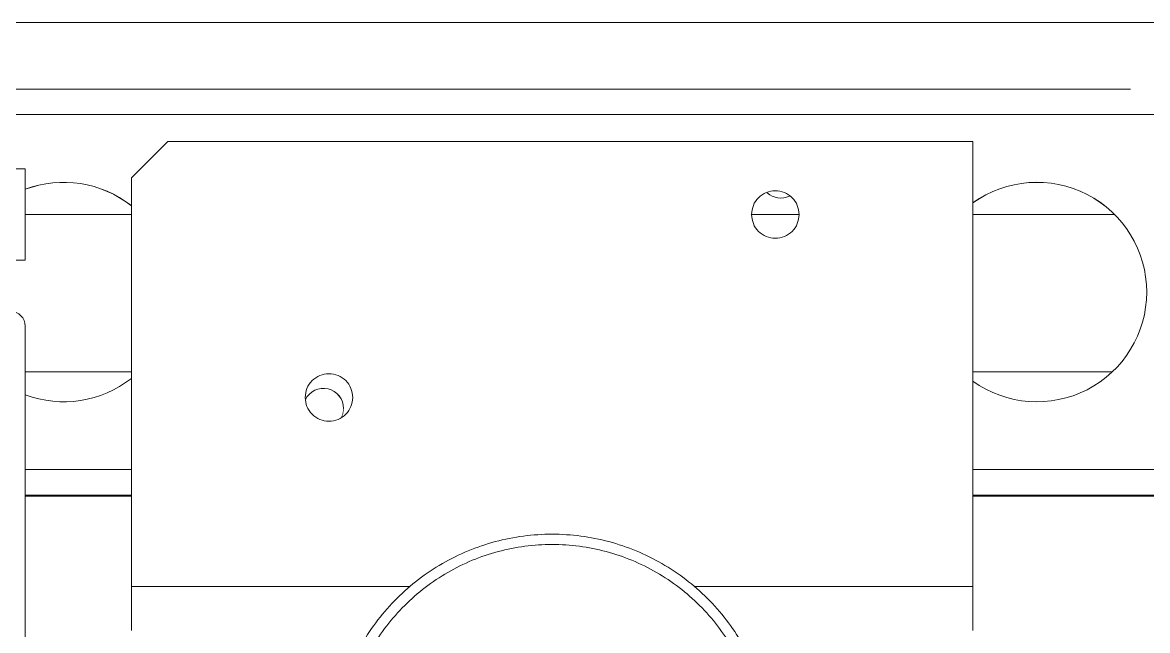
# Model space of a CAD drawing. Header units: millimetres. Extents: x -16985 to -606, y 2122 to 9380.
# Drawn here: x -2110 to -1802.6, y 5022 to 5188.2 of the extents above; entities that cross this region are included whole.
import ezdxf

# ---------------------------------------------------------------- set-up
doc = ezdxf.new("R2010")
doc.units = ezdxf.units.MM
doc.linetypes.add('K5LT32768', pattern=[0])
doc.linetypes.add('K5LT_THIN', pattern=[0])

msp = doc.modelspace()

# ---------------------------------------------------------------- linework, layer by layer
at = {"color": 7, "linetype": 'K5LT_THIN', "lineweight": 18}
for p, q in [((-2315.29, 5188.19), (-1575.29, 5188.19)), ((-1807.21, 5169.97), (-2120.29, 5169.97)), ((-2070.29, 5155.69), (-2080.29, 5145.69)), ((-2070.29, 5155.69), (-2080.29, 5145.69)), ((-1850.29, 5155.69), (-2070.29, 5155.69)), ((-1850.29, 5033.96), (-1850.29, 5155.69)), ((-2365.35, 5148.19), (-2109.29, 5148.19)), ((-2109.29, 5148.19), (-2109.29, 5123.19)), ((-2080.29, 5145.69), (-2080.29, 5033.96)), ((-2080.29, 5135.68), (-2109.29, 5135.68)), ((-2080.29, 5135.66), (-2109.29, 5135.66)), ((-1897.8, 5135.68), (-1910.79, 5135.68)), ((-1897.8, 5135.66), (-1910.78, 5135.66)), ((-1811.56, 5135.68), (-1850.29, 5135.68)), ((-1811.54, 5135.66), (-1850.29, 5135.66)), ((-2136.79, 5123.19), (-2109.29, 5123.19)), ((-2109.29, 5017.19), (-2109.29, 5105.19)), ((-2080.29, 5092.68), (-2109.29, 5092.68)), ((-1812.21, 5092.68), (-1850.29, 5092.68)), ((-2080.29, 5058.7), (-2109.29, 5058.7)), ((-1797.79, 5058.7), (-1850.29, 5058.7)), ((-2080.29, 5021.97), (-2080.29, 5033.96)), ((-2080.29, 5021.97), (-2080.29, 5033.96)), ((-1850.29, 5033.96), (-1850.29, 5021.97)), ((-1850.29, 5033.96), (-1850.29, 5021.97))]:
    msp.add_line(p, q, dxfattribs=at)
at = {"color": 8, "linetype": 'K5LT32768', "lineweight": 15, "true_color": 0x808080}
for p, q in [((-1799.21, 5163), (-2120.29, 5163)), ((-2080.29, 5066), (-2109.29, 5066)), ((-1797.79, 5066), (-1850.29, 5066)), ((-2080.29, 5058.97), (-2109.29, 5058.97)), ((-1797.79, 5058.97), (-1850.29, 5058.97)), ((-2080.29, 5033.96), (-2004.06, 5033.96)), ((-2080.29, 5033.96), (-2004.06, 5033.96)), ((-1926.52, 5033.96), (-1850.29, 5033.96)), ((-1926.52, 5033.96), (-1850.29, 5033.96))]:
    msp.add_line(p, q, dxfattribs=at)
at = {"color": 7, "linetype": 'K5LT_THIN', "const_width": 0.18}
msp.add_lwpolyline([(-2022.29, 5082.68), (-2022.48, 5081.25), (-2022.85, 5080.26)], dxfattribs=at)
at = {"color": 7, "linetype": 'K5LT_THIN', "lineweight": 18}
for centre, radius, start, end in [((-2098.79, 5114.5), 30, 51.9273, 110.4871), ((-2098.79, 5114.48), 30, 51.9273, 110.4871), ((-1832.79, 5114.5), 30, 0.0006, 125.6853), ((-1832.79, 5114.49), 30, 0.0006, 125.6853), ((-1902.79, 5145.68), 5.5, 227.7846, 295.4698), ((-1832.79, 5114.5), 30, 234.3147, 359.9994), ((-2113.29, 5105.19), 4, 0, 90), ((-2098.79, 5114.5), 30, 249.5129, 308.0727), ((-2027.79, 5082.68), 5.5, 0.0006, 153.6491), ((-2027.79, 5082.66), 5.5, 0.0006, 153.6084)]:
    msp.add_arc(centre, radius, start, end, dxfattribs=at)
for points in [[(-1910.79, 5135.69), (-1910.69, 5136.54), (-1910.5, 5138.24), (-1909, 5140.4), (-1906.85, 5141.85), (-1904.29, 5142.35), (-1901.74, 5141.85), (-1899.59, 5140.4), (-1898.09, 5138.24), (-1897.89, 5136.54), (-1897.79, 5135.69)], [(-1910.79, 5135.69), (-1910.69, 5136.54), (-1910.5, 5138.24), (-1909, 5140.4), (-1906.85, 5141.85), (-1904.29, 5142.35), (-1901.74, 5141.85), (-1899.59, 5140.4), (-1898.09, 5138.24), (-1897.89, 5136.54), (-1897.79, 5135.69)], [(-1897.79, 5135.69), (-1897.89, 5134.83), (-1898.09, 5133.13), (-1899.59, 5130.97), (-1901.74, 5129.52), (-1904.29, 5129.02), (-1906.85, 5129.52), (-1909, 5130.97), (-1910.5, 5133.13), (-1910.69, 5134.83), (-1910.79, 5135.69)], [(-1897.79, 5135.69), (-1897.89, 5134.83), (-1898.09, 5133.13), (-1899.59, 5130.97), (-1901.74, 5129.52), (-1904.29, 5129.02), (-1906.85, 5129.52), (-1909, 5130.97), (-1910.5, 5133.13), (-1910.69, 5134.83), (-1910.79, 5135.69)], [(-2032.79, 5085.69), (-2032.69, 5086.54), (-2032.5, 5088.24), (-2031, 5090.4), (-2028.85, 5091.85), (-2026.29, 5092.35), (-2023.74, 5091.85), (-2021.59, 5090.4), (-2020.09, 5088.24), (-2019.89, 5086.54), (-2019.79, 5085.69)], [(-2032.79, 5085.69), (-2032.69, 5086.54), (-2032.5, 5088.24), (-2031, 5090.4), (-2028.85, 5091.85), (-2026.29, 5092.35), (-2023.74, 5091.85), (-2021.59, 5090.4), (-2020.09, 5088.24), (-2019.89, 5086.54), (-2019.79, 5085.69)], [(-2019.79, 5085.69), (-2019.89, 5084.83), (-2020.09, 5083.13), (-2021.59, 5080.97), (-2023.74, 5079.52), (-2026.29, 5079.02), (-2028.85, 5079.52), (-2031, 5080.97), (-2032.5, 5083.13), (-2032.69, 5084.83), (-2032.79, 5085.69)], [(-2019.79, 5085.69), (-2019.89, 5084.83), (-2020.09, 5083.13), (-2021.59, 5080.97), (-2023.74, 5079.52), (-2026.29, 5079.02), (-2028.85, 5079.52), (-2031, 5080.97), (-2032.5, 5083.13), (-2032.69, 5084.83), (-2032.79, 5085.69)], [(-1905.29, 4988.41), (-1905.39, 4991.03), (-1905.59, 4996.25), (-1907.18, 5003.96), (-1909.7, 5011.4), (-1913.18, 5018.44), (-1917.56, 5024.98), (-1922.74, 5030.88), (-1928.66, 5036.06), (-1935.21, 5040.43), (-1942.27, 5043.9), (-1949.72, 5046.43), (-1957.44, 5047.96), (-1965.29, 5048.47), (-1973.15, 5047.96), (-1980.87, 5046.43), (-1988.32, 5043.9), (-1995.38, 5040.43), (-2001.92, 5036.06), (-2007.84, 5030.88), (-2013.03, 5024.98), (-2017.4, 5018.44), (-2020.89, 5011.4), (-2023.4, 5003.96), (-2025, 4996.25), (-2025.19, 4991.03), (-2025.29, 4988.41)], [(-1905.29, 4988.41), (-1905.39, 4991.03), (-1905.59, 4996.25), (-1907.18, 5003.96), (-1909.7, 5011.4), (-1913.18, 5018.44), (-1917.56, 5024.98), (-1922.74, 5030.88), (-1928.66, 5036.06), (-1935.21, 5040.43), (-1942.27, 5043.9), (-1949.72, 5046.43), (-1957.44, 5047.96), (-1965.29, 5048.47), (-1973.15, 5047.96), (-1980.87, 5046.43), (-1988.32, 5043.9), (-1995.38, 5040.43), (-2001.92, 5036.06), (-2007.84, 5030.88), (-2013.03, 5024.98), (-2017.4, 5018.44), (-2020.89, 5011.4), (-2023.4, 5003.96), (-2025, 4996.25), (-2025.19, 4991.03), (-2025.29, 4988.41)]]:
    msp.add_open_spline(points, degree=3, dxfattribs=at)
msp.add_open_spline([(-1908.29, 4988.6), (-1908.39, 4991.08), (-1908.57, 4996.04), (-1910.09, 5003.36), (-1912.48, 5010.43), (-1915.79, 5017.13), (-1919.94, 5023.33), (-1924.87, 5028.94), (-1930.49, 5033.86), (-1936.71, 5038.01), (-1943.42, 5041.31), (-1950.5, 5043.71), (-1957.83, 5045.17), (-1965.29, 5045.65), (-1972.75, 5045.17), (-1980.09, 5043.71), (-1987.17, 5041.31), (-1993.87, 5038.01), (-2000.09, 5033.86), (-2005.71, 5028.94), (-2010.64, 5023.33), (-2014.8, 5017.12), (-2018.11, 5010.43), (-2020.5, 5003.36), (-2022.01, 4996.04), (-2022.2, 4991.08), (-2022.29, 4988.6)], degree=3, knots=[0, 0, 0, 0, 0.04167, 0.083333, 0.125, 0.16667, 0.208333, 0.25, 0.29167, 0.333333, 0.375, 0.41667, 0.458333, 0.5, 0.54167, 0.583333, 0.625, 0.66667, 0.708333, 0.75, 0.79167, 0.833333, 0.875, 0.91667, 0.958333, 1, 1, 1, 1], dxfattribs=at)
msp.add_open_spline([(-1908.29, 4988.6), (-1908.39, 4991.08), (-1908.57, 4996.04), (-1910.09, 5003.36), (-1912.48, 5010.43), (-1915.79, 5017.13), (-1919.94, 5023.33), (-1924.87, 5028.94), (-1930.49, 5033.86), (-1936.71, 5038.01), (-1943.42, 5041.31), (-1950.5, 5043.71), (-1957.83, 5045.17), (-1965.29, 5045.65), (-1972.75, 5045.17), (-1980.09, 5043.71), (-1987.17, 5041.31), (-1993.87, 5038.01), (-2000.09, 5033.86), (-2005.71, 5028.94), (-2010.64, 5023.33), (-2014.8, 5017.12), (-2018.11, 5010.43), (-2020.5, 5003.36), (-2022.01, 4996.04), (-2022.2, 4991.08), (-2022.29, 4988.6)], degree=3, knots=[0, 0, 0, 0, 0.04167, 0.083333, 0.125, 0.16667, 0.208333, 0.25, 0.29167, 0.333333, 0.375, 0.41667, 0.458333, 0.5, 0.54167, 0.583333, 0.625, 0.66667, 0.708333, 0.75, 0.79167, 0.833333, 0.875, 0.91667, 0.958333, 1, 1, 1, 1], dxfattribs=at)

doc.saveas('drawing.dxf')
